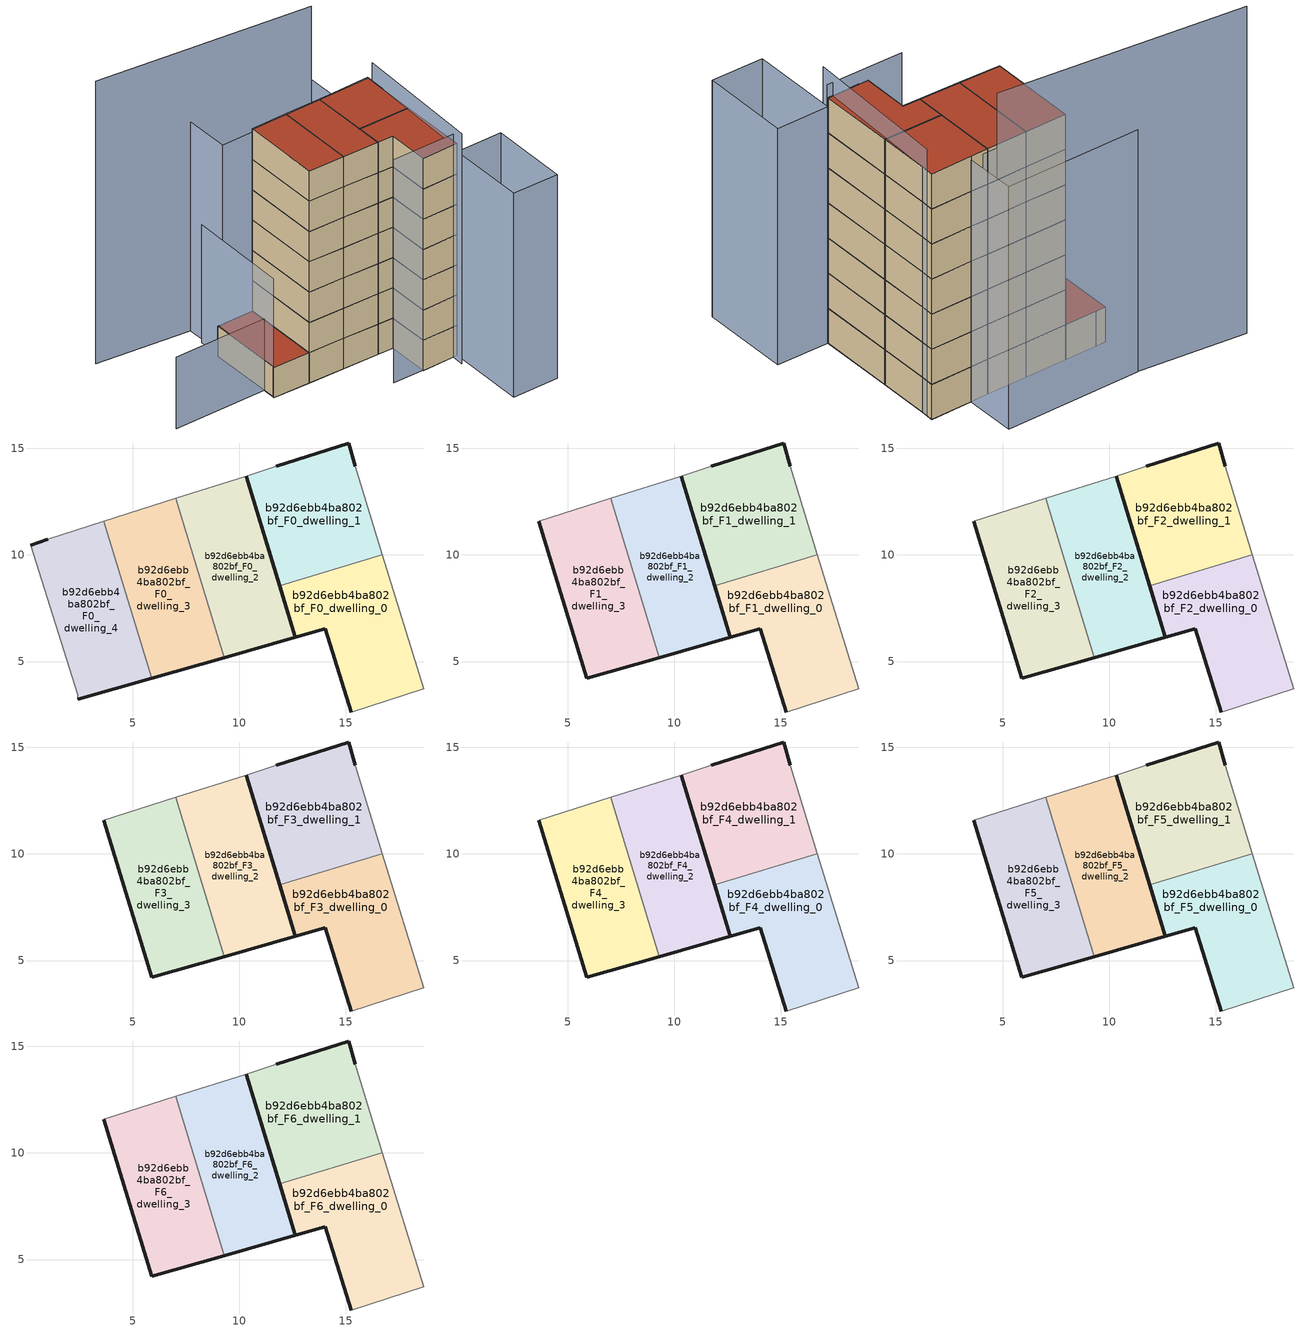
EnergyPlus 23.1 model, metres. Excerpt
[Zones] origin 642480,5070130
b92d6ebb4ba802bf_F0_dwelling_0
 floor ground (EU_floor_Construction): 18.64,3.74 16.71,10.01 11.9,8.54 12.63,6.14 14.04,6.54 15.24,2.64 z0
 wall outside (EU_wall_Construction): 15.24,2.64 14.04,6.54 12.63,6.14 11.9,8.54 z0:3
 wall adiabatic (EU_wall_Construction): 16.71,10.01 18.64,3.74 15.24,2.64 z0:3
 wall to b92d6ebb4ba802bf_F0_dwelling_1 (EU_wall_Construction): 11.9,8.54 16.71,10.01 z0:3
b92d6ebb4ba802bf_F0_dwelling_1
 floor ground (EU_floor_Construction): 16.71,10.01 15.44,14.14 15.14,15.25 11.74,14.15 10.33,13.7 11.9,8.54 z0
 wall outside (EU_wall_Construction): 11.9,8.54 10.33,13.7 / 11.74,14.15 15.14,15.25 15.44,14.14 z0:3
 wall adiabatic (EU_wall_Construction): 10.33,13.7 11.74,14.15 / 15.44,14.14 16.71,10.01 z0:3
b92d6ebb4ba802bf_F0_dwelling_2
 floor ground (EU_floor_Construction): 12.63,6.14 10.33,13.7 7.01,12.65 9.29,5.19 z0
 wall outside (EU_wall_Construction): 10.33,13.7 12.63,6.14 9.29,5.19 z0:3
 wall adiabatic (EU_wall_Construction): 7.01,12.65 10.33,13.7 z0:3
 wall to b92d6ebb4ba802bf_F0_dwelling_3 (EU_wall_Construction): 9.29,5.19 7.01,12.65 z0:3
b92d6ebb4ba802bf_F0_dwelling_3
 floor ground (EU_floor_Construction): 9.29,5.19 7.01,12.65 3.66,11.58 5.9,4.23 z0
 wall outside (EU_wall_Construction): 9.29,5.19 5.9,4.23 z0:3
 wall adiabatic (EU_wall_Construction): 3.66,11.58 7.01,12.65 z0:3
 wall to b92d6ebb4ba802bf_F0_dwelling_4 (EU_wall_Construction): 5.9,4.23 3.65,11.58 z0:3
b92d6ebb4ba802bf_F0_dwelling_4
 floor ground (EU_floor_Construction): 5.9,4.23 3.66,11.58 1.03,10.75 0.23,10.45 2.43,3.44 2.43,3.24 z0
 wall outside (EU_wall_Construction): 0.23,10.45 1.03,10.75 / 5.9,4.23 2.43,3.24 z0:3
 wall adiabatic (EU_wall_Construction): 2.43,3.24 2.43,3.44 0.23,10.45 / 1.03,10.75 3.66,11.58 z0:3
 roof outside (EU_roof_Construction): 3.66,11.58 5.9,4.23 2.43,3.24 2.43,3.44 0.23,10.45 1.03,10.75 z3
b92d6ebb4ba802bf_F1_dwelling_0
 floor to b92d6ebb4ba802bf_F0_dwelling_0 (EU_floor_Construction): 18.64,3.74 16.71,10.01 11.9,8.54 12.63,6.14 14.04,6.54 15.24,2.64 z3
 wall outside (EU_wall_Construction): 15.24,2.64 14.04,6.54 12.63,6.14 11.9,8.54 z3:6
 wall adiabatic (EU_wall_Construction): 16.71,10.01 18.64,3.74 15.24,2.64 z3:6
 wall to b92d6ebb4ba802bf_F1_dwelling_1 (EU_wall_Construction): 11.9,8.54 16.71,10.01 z3:6
b92d6ebb4ba802bf_F1_dwelling_1
 floor to b92d6ebb4ba802bf_F0_dwelling_1 (EU_floor_Construction): 16.71,10.01 15.44,14.14 15.14,15.25 11.74,14.15 10.33,13.7 11.9,8.54 z3
 wall outside (EU_wall_Construction): 11.9,8.54 10.33,13.7 / 11.74,14.15 15.14,15.25 15.44,14.14 z3:6
 wall adiabatic (EU_wall_Construction): 10.33,13.7 11.74,14.15 / 15.44,14.14 16.71,10.01 z3:6
b92d6ebb4ba802bf_F1_dwelling_2
 floor to b92d6ebb4ba802bf_F0_dwelling_2 (EU_floor_Construction): 12.63,6.14 10.33,13.7 7.01,12.65 9.29,5.19 z3
 wall outside (EU_wall_Construction): 10.33,13.7 12.63,6.14 9.29,5.19 z3:6
 wall adiabatic (EU_wall_Construction): 7.01,12.65 10.33,13.7 z3:6
 wall to b92d6ebb4ba802bf_F1_dwelling_3 (EU_wall_Construction): 9.29,5.19 7.01,12.65 z3:6
b92d6ebb4ba802bf_F1_dwelling_3
 floor to b92d6ebb4ba802bf_F0_dwelling_3 (EU_floor_Construction): 9.29,5.19 7.01,12.65 3.65,11.58 5.9,4.23 z3
 wall outside (EU_wall_Construction): 9.29,5.19 5.9,4.23 3.66,11.58 z3:6
 wall adiabatic (EU_wall_Construction): 3.66,11.58 7.01,12.65 z3:6
b92d6ebb4ba802bf_F2_dwelling_0
 floor to b92d6ebb4ba802bf_F1_dwelling_0 (EU_floor_Construction): 18.64,3.74 16.71,10.01 11.9,8.54 12.63,6.14 14.04,6.54 15.24,2.64 z6
 wall outside (EU_wall_Construction): 15.24,2.64 14.04,6.54 12.63,6.14 11.9,8.54 z6:9
 wall adiabatic (EU_wall_Construction): 16.71,10.01 18.64,3.74 15.24,2.64 z6:9
 wall to b92d6ebb4ba802bf_F2_dwelling_1 (EU_wall_Construction): 11.9,8.54 16.71,10.01 z6:9
b92d6ebb4ba802bf_F2_dwelling_1
 floor to b92d6ebb4ba802bf_F1_dwelling_1 (EU_floor_Construction): 16.71,10.01 15.44,14.14 15.14,15.25 11.74,14.15 10.33,13.7 11.9,8.54 z6
 wall outside (EU_wall_Construction): 11.9,8.54 10.33,13.7 / 11.74,14.15 15.14,15.25 15.44,14.14 z6:9
 wall adiabatic (EU_wall_Construction): 10.33,13.7 11.74,14.15 / 15.44,14.14 16.71,10.01 z6:9
b92d6ebb4ba802bf_F2_dwelling_2
 floor to b92d6ebb4ba802bf_F1_dwelling_2 (EU_floor_Construction): 12.63,6.14 10.33,13.7 7.01,12.65 9.29,5.19 z6
 wall outside (EU_wall_Construction): 10.33,13.7 12.63,6.14 9.29,5.19 z6:9
 wall adiabatic (EU_wall_Construction): 7.01,12.65 10.33,13.7 z6:9
 wall to b92d6ebb4ba802bf_F2_dwelling_3 (EU_wall_Construction): 9.29,5.19 7.01,12.65 z6:9
b92d6ebb4ba802bf_F2_dwelling_3
 floor to b92d6ebb4ba802bf_F1_dwelling_3 (EU_floor_Construction): 9.29,5.19 7.01,12.65 3.65,11.58 5.9,4.23 z6
 wall outside (EU_wall_Construction): 9.29,5.19 5.9,4.23 3.66,11.58 z6:9
 wall adiabatic (EU_wall_Construction): 3.66,11.58 7.01,12.65 z6:9
b92d6ebb4ba802bf_F3_dwelling_0
 floor to b92d6ebb4ba802bf_F2_dwelling_0 (EU_floor_Construction): 18.64,3.74 16.71,10.01 11.9,8.54 12.63,6.14 14.04,6.54 15.24,2.64 z9
 wall outside (EU_wall_Construction): 15.24,2.64 14.04,6.54 12.63,6.14 11.9,8.54 z9:12
 wall adiabatic (EU_wall_Construction): 16.71,10.01 18.64,3.74 15.24,2.64 z9:12
 wall to b92d6ebb4ba802bf_F3_dwelling_1 (EU_wall_Construction): 11.9,8.54 16.71,10.01 z9:12
b92d6ebb4ba802bf_F3_dwelling_1
 floor to b92d6ebb4ba802bf_F2_dwelling_1 (EU_floor_Construction): 16.71,10.01 15.44,14.14 15.14,15.25 11.74,14.15 10.33,13.7 11.9,8.54 z9
 wall outside (EU_wall_Construction): 11.9,8.54 10.33,13.7 / 11.74,14.15 15.14,15.25 15.44,14.14 z9:12
 wall adiabatic (EU_wall_Construction): 10.33,13.7 11.74,14.15 / 15.44,14.14 16.71,10.01 z9:12
b92d6ebb4ba802bf_F3_dwelling_2
 floor to b92d6ebb4ba802bf_F2_dwelling_2 (EU_floor_Construction): 12.63,6.14 10.33,13.7 7.01,12.65 9.29,5.19 z9
 wall outside (EU_wall_Construction): 10.33,13.7 12.63,6.14 9.29,5.19 z9:12
 wall adiabatic (EU_wall_Construction): 7.01,12.65 10.33,13.7 z9:12
 wall to b92d6ebb4ba802bf_F3_dwelling_3 (EU_wall_Construction): 9.29,5.19 7.01,12.65 z9:12
b92d6ebb4ba802bf_F3_dwelling_3
 floor to b92d6ebb4ba802bf_F2_dwelling_3 (EU_floor_Construction): 9.29,5.19 7.01,12.65 3.65,11.58 5.9,4.23 z9
 wall outside (EU_wall_Construction): 9.29,5.19 5.9,4.23 3.66,11.58 z9:12
 wall adiabatic (EU_wall_Construction): 3.66,11.58 7.01,12.65 z9:12
b92d6ebb4ba802bf_F4_dwelling_0
 floor to b92d6ebb4ba802bf_F3_dwelling_0 (EU_floor_Construction): 18.64,3.74 16.71,10.01 11.9,8.54 12.63,6.14 14.04,6.54 15.24,2.64 z12
 wall outside (EU_wall_Construction): 15.24,2.64 14.04,6.54 12.63,6.14 11.9,8.54 z12:15
 wall adiabatic (EU_wall_Construction): 16.71,10.01 18.64,3.74 15.24,2.64 z12:15
 wall to b92d6ebb4ba802bf_F4_dwelling_1 (EU_wall_Construction): 11.9,8.54 16.71,10.01 z12:15
b92d6ebb4ba802bf_F4_dwelling_1
 floor to b92d6ebb4ba802bf_F3_dwelling_1 (EU_floor_Construction): 16.71,10.01 15.44,14.14 15.14,15.25 11.74,14.15 10.33,13.7 11.9,8.54 z12
 wall outside (EU_wall_Construction): 11.9,8.54 10.33,13.7 / 11.74,14.15 15.14,15.25 15.44,14.14 z12:15
 wall adiabatic (EU_wall_Construction): 10.33,13.7 11.74,14.15 / 15.44,14.14 16.71,10.01 z12:15
b92d6ebb4ba802bf_F4_dwelling_2
 floor to b92d6ebb4ba802bf_F3_dwelling_2 (EU_floor_Construction): 12.63,6.14 10.33,13.7 7.01,12.65 9.29,5.19 z12
 wall outside (EU_wall_Construction): 10.33,13.7 12.63,6.14 9.29,5.19 z12:15
 wall adiabatic (EU_wall_Construction): 7.01,12.65 10.33,13.7 z12:15
 wall to b92d6ebb4ba802bf_F4_dwelling_3 (EU_wall_Construction): 9.29,5.19 7.01,12.65 z12:15
b92d6ebb4ba802bf_F4_dwelling_3
 floor to b92d6ebb4ba802bf_F3_dwelling_3 (EU_floor_Construction): 9.29,5.19 7.01,12.65 3.65,11.58 5.9,4.23 z12
 wall outside (EU_wall_Construction): 9.29,5.19 5.9,4.23 3.66,11.58 z12:15
 wall adiabatic (EU_wall_Construction): 3.66,11.58 7.01,12.65 z12:15
b92d6ebb4ba802bf_F5_dwelling_0
 floor to b92d6ebb4ba802bf_F4_dwelling_0 (EU_floor_Construction): 18.64,3.74 16.71,10.01 11.9,8.54 12.63,6.14 14.04,6.54 15.24,2.64 z15
 wall outside (EU_wall_Construction): 15.24,2.64 14.04,6.54 12.63,6.14 11.9,8.54 z15:18
 wall adiabatic (EU_wall_Construction): 16.71,10.01 18.64,3.74 15.24,2.64 z15:18
 wall to b92d6ebb4ba802bf_F5_dwelling_1 (EU_wall_Construction): 11.9,8.54 16.71,10.01 z15:18
b92d6ebb4ba802bf_F5_dwelling_1
 floor to b92d6ebb4ba802bf_F4_dwelling_1 (EU_floor_Construction): 16.71,10.01 15.44,14.14 15.14,15.25 11.74,14.15 10.33,13.7 11.9,8.54 z15
 wall outside (EU_wall_Construction): 11.9,8.54 10.33,13.7 / 11.74,14.15 15.14,15.25 15.44,14.14 z15:18
 wall adiabatic (EU_wall_Construction): 10.33,13.7 11.74,14.15 / 15.44,14.14 16.71,10.01 z15:18
b92d6ebb4ba802bf_F5_dwelling_2
 floor to b92d6ebb4ba802bf_F4_dwelling_2 (EU_floor_Construction): 12.63,6.14 10.33,13.7 7.01,12.65 9.29,5.19 z15
 wall outside (EU_wall_Construction): 10.33,13.7 12.63,6.14 9.29,5.19 z15:18
 wall adiabatic (EU_wall_Construction): 7.01,12.65 10.33,13.7 z15:18
 wall to b92d6ebb4ba802bf_F5_dwelling_3 (EU_wall_Construction): 9.29,5.19 7.01,12.65 z15:18
b92d6ebb4ba802bf_F5_dwelling_3
 floor to b92d6ebb4ba802bf_F4_dwelling_3 (EU_floor_Construction): 9.29,5.19 7.01,12.65 3.65,11.58 5.9,4.23 z15
 wall outside (EU_wall_Construction): 9.29,5.19 5.9,4.23 3.66,11.58 z15:18
 wall adiabatic (EU_wall_Construction): 3.66,11.58 7.01,12.65 z15:18
b92d6ebb4ba802bf_F6_dwelling_0
 floor to b92d6ebb4ba802bf_F5_dwelling_0 (EU_floor_Construction): 18.64,3.74 16.71,10.01 11.9,8.54 12.63,6.14 14.04,6.54 15.24,2.64 z18
 wall outside (EU_wall_Construction): 15.24,2.64 14.04,6.54 12.63,6.14 11.9,8.54 z18:21
 wall adiabatic (EU_wall_Construction): 16.71,10.01 18.64,3.74 15.24,2.64 z18:21
 wall to b92d6ebb4ba802bf_F6_dwelling_1 (EU_wall_Construction): 11.9,8.54 16.71,10.01 z18:21
 roof outside (EU_roof_Construction): 16.71,10.01 18.64,3.74 15.24,2.64 14.04,6.54 12.63,6.14 11.9,8.54 z21
b92d6ebb4ba802bf_F6_dwelling_1
 floor to b92d6ebb4ba802bf_F5_dwelling_1 (EU_floor_Construction): 16.71,10.01 15.44,14.14 15.14,15.25 11.74,14.15 10.33,13.7 11.9,8.54 z18
 wall outside (EU_wall_Construction): 11.9,8.54 10.33,13.7 / 11.74,14.15 15.14,15.25 15.44,14.14 z18:21
 wall adiabatic (EU_wall_Construction): 10.33,13.7 11.74,14.15 / 15.44,14.14 16.71,10.01 z18:21
 roof outside (EU_roof_Construction): 15.14,15.25 15.44,14.14 16.71,10.01 11.9,8.54 10.33,13.7 11.74,14.15 z21
b92d6ebb4ba802bf_F6_dwelling_2
 floor to b92d6ebb4ba802bf_F5_dwelling_2 (EU_floor_Construction): 12.63,6.14 10.33,13.7 7.01,12.65 9.29,5.19 z18
 wall outside (EU_wall_Construction): 10.33,13.7 12.63,6.14 9.29,5.19 z18:21
 wall adiabatic (EU_wall_Construction): 7.01,12.65 10.33,13.7 z18:21
 wall to b92d6ebb4ba802bf_F6_dwelling_3 (EU_wall_Construction): 9.29,5.19 7.01,12.65 z18:21
 roof outside (EU_roof_Construction): 10.33,13.7 12.63,6.14 9.29,5.19 7.01,12.65 z21
b92d6ebb4ba802bf_F6_dwelling_3
 floor to b92d6ebb4ba802bf_F5_dwelling_3 (EU_floor_Construction): 9.29,5.19 7.01,12.65 3.65,11.58 5.9,4.23 z18
 wall outside (EU_wall_Construction): 9.29,5.19 5.9,4.23 3.66,11.58 z18:21
 wall adiabatic (EU_wall_Construction): 3.66,11.58 7.01,12.65 z18:21
 roof outside (EU_roof_Construction): 7.01,12.65 9.29,5.19 5.9,4.23 3.66,11.58 z21
shading: -6.61,1.8 2.1,4.52 z0:7.1; 12.39,1.83 18.69,3.75 z0:22.1; 22.92,5.04 25.14,-2.24 / 25.14,-2.24 20.85,-3.54 / 20.85,-3.54 18.64,3.74 / 18.64,3.74 22.92,5.04 z0:20.2; -0.31,12.75 2.45,3.39 z0:11.7; 18.55,2.48 15.3,14.67 z0:22.8; 11.76,14.15 0.73,10.65 / 0.73,10.65 -0.57,14.75 / -0.57,14.75 10.46,18.25 / 10.46,18.25 11.76,14.15 z0:20.7; 10.85,16.98 -9.48,12.95 z0:28
[Building]
EU S2 Campaign: North Axis=0; Terrain=City; Solar Distribution=FullExterior
[Site:Location]
Lyon-Bron: Latitude=45.75; Longitude=5; Time Zone=1; Elevation=198
[SizingPeriod:WeatherFileDays]
AnnualSizingPeriod: Begin Month=1; Begin Day of Month=1; End Month=12; End Day of Month=31; Day of Week for Start Day=Monday; Use Weather File Daylight Saving Period=No; Use Weather File Rain and Snow Indicators=No
[MATERIAL]
EU_InternalMass_Material: Roughness=MediumRough; Thickness=0.1; Conductivity=1; Density=1800; Specific Heat=900; Thermal Absorptance=0.9; Solar Absorptance=0.7; Visible Absorptance=0.7
[MATERIAL:NOMASS] Roughness=MediumRough; Thermal Absorptance=0.9; Solar Absorptance=0.7; Visible Absorptance=0.7
Name | Thermal Resistance
EU_wall_NoMass | 0.776494
EU_roof_NoMass | 0.486893
EU_floor_NoMass | 0.421597
[CONSTRUCTION]
EU_wall_Construction: EU_wall_NoMass
EU_roof_Construction: EU_roof_NoMass
EU_floor_Construction: EU_floor_NoMass
EU_InternalMass_Construction: EU_InternalMass_Material
[ZONE] Type=1; Multiplier=1; Ceiling Height=autocalculate; Floor Area=autocalculate; Part of Total Floor Area=Yes
Name | Volume
b92d6ebb4ba802bf_F0_dwelling_0; b92d6ebb4ba802bf_F1_dwelling_1; b92d6ebb4ba802bf_F2_dwelling_1; b92d6ebb4ba802bf_F3_dwelling_1; b92d6ebb4ba802bf_F4_dwelling_1; b92d6ebb4ba802bf_F5_dwelling_1; b92d6ebb4ba802bf_F6_dwelling_1 | 81.832
b92d6ebb4ba802bf_F1_dwelling_0; b92d6ebb4ba802bf_F2_dwelling_0; b92d6ebb4ba802bf_F3_dwelling_0; b92d6ebb4ba802bf_F4_dwelling_0; b92d6ebb4ba802bf_F5_dwelling_0; b92d6ebb4ba802bf_F6_dwelling_0; b92d6ebb4ba802bf_F0_dwelling_1; b92d6ebb4ba802bf_F1_dwelling_2; b92d6ebb4ba802bf_F2_dwelling_2; b92d6ebb4ba802bf_F3_dwelling_2; b92d6ebb4ba802bf_F4_dwelling_2; b92d6ebb4ba802bf_F5_dwelling_2; b92d6ebb4ba802bf_F6_dwelling_2 | 81.8306
b92d6ebb4ba802bf_F0_dwelling_2 | 81.8298
b92d6ebb4ba802bf_F0_dwelling_3 | 81.835
b92d6ebb4ba802bf_F1_dwelling_3; b92d6ebb4ba802bf_F2_dwelling_3; b92d6ebb4ba802bf_F3_dwelling_3; b92d6ebb4ba802bf_F4_dwelling_3; b92d6ebb4ba802bf_F5_dwelling_3; b92d6ebb4ba802bf_F6_dwelling_3; b92d6ebb4ba802bf_F0_dwelling_4 | 81.8342
[INTERNALMASS] Construction=EU_InternalMass_Construction
Name | Zone or ZoneList | Surface Area
b92d6ebb4ba802bf_F0_dwelling_0_EU_InternalMass | b92d6ebb4ba802bf_F0_dwelling_0 | 27.2773
b92d6ebb4ba802bf_F0_dwelling_1_EU_InternalMass | b92d6ebb4ba802bf_F0_dwelling_1 | 27.2778
b92d6ebb4ba802bf_F0_dwelling_2_EU_InternalMass | b92d6ebb4ba802bf_F0_dwelling_2 | 27.2766
b92d6ebb4ba802bf_F0_dwelling_3_EU_InternalMass | b92d6ebb4ba802bf_F0_dwelling_3 | 27.2782
b92d6ebb4ba802bf_F0_dwelling_4_EU_InternalMass | b92d6ebb4ba802bf_F0_dwelling_4 | 27.2783
b92d6ebb4ba802bf_F1_dwelling_0_EU_InternalMass | b92d6ebb4ba802bf_F1_dwelling_0 | 34.098
b92d6ebb4ba802bf_F1_dwelling_1_EU_InternalMass | b92d6ebb4ba802bf_F1_dwelling_1 | 34.0932
b92d6ebb4ba802bf_F1_dwelling_2_EU_InternalMass | b92d6ebb4ba802bf_F1_dwelling_2 | 34.1008
b92d6ebb4ba802bf_F1_dwelling_3_EU_InternalMass | b92d6ebb4ba802bf_F1_dwelling_3 | 34.0963
b92d6ebb4ba802bf_F2_dwelling_0_EU_InternalMass | b92d6ebb4ba802bf_F2_dwelling_0 | 34.098
b92d6ebb4ba802bf_F2_dwelling_1_EU_InternalMass | b92d6ebb4ba802bf_F2_dwelling_1 | 34.0932
b92d6ebb4ba802bf_F2_dwelling_2_EU_InternalMass | b92d6ebb4ba802bf_F2_dwelling_2 | 34.1008
b92d6ebb4ba802bf_F2_dwelling_3_EU_InternalMass | b92d6ebb4ba802bf_F2_dwelling_3 | 34.0963
b92d6ebb4ba802bf_F3_dwelling_0_EU_InternalMass | b92d6ebb4ba802bf_F3_dwelling_0 | 34.098
b92d6ebb4ba802bf_F3_dwelling_1_EU_InternalMass | b92d6ebb4ba802bf_F3_dwelling_1 | 34.0932
b92d6ebb4ba802bf_F3_dwelling_2_EU_InternalMass | b92d6ebb4ba802bf_F3_dwelling_2 | 34.1008
b92d6ebb4ba802bf_F3_dwelling_3_EU_InternalMass | b92d6ebb4ba802bf_F3_dwelling_3 | 34.0963
b92d6ebb4ba802bf_F4_dwelling_0_EU_InternalMass | b92d6ebb4ba802bf_F4_dwelling_0 | 34.098
b92d6ebb4ba802bf_F4_dwelling_1_EU_InternalMass | b92d6ebb4ba802bf_F4_dwelling_1 | 34.0932
b92d6ebb4ba802bf_F4_dwelling_2_EU_InternalMass | b92d6ebb4ba802bf_F4_dwelling_2 | 34.1008
b92d6ebb4ba802bf_F4_dwelling_3_EU_InternalMass | b92d6ebb4ba802bf_F4_dwelling_3 | 34.0963
b92d6ebb4ba802bf_F5_dwelling_0_EU_InternalMass | b92d6ebb4ba802bf_F5_dwelling_0 | 34.098
b92d6ebb4ba802bf_F5_dwelling_1_EU_InternalMass | b92d6ebb4ba802bf_F5_dwelling_1 | 34.0932
b92d6ebb4ba802bf_F5_dwelling_2_EU_InternalMass | b92d6ebb4ba802bf_F5_dwelling_2 | 34.1008
b92d6ebb4ba802bf_F5_dwelling_3_EU_InternalMass | b92d6ebb4ba802bf_F5_dwelling_3 | 34.0963
b92d6ebb4ba802bf_F6_dwelling_0_EU_InternalMass | b92d6ebb4ba802bf_F6_dwelling_0 | 34.098
b92d6ebb4ba802bf_F6_dwelling_1_EU_InternalMass | b92d6ebb4ba802bf_F6_dwelling_1 | 34.0932
b92d6ebb4ba802bf_F6_dwelling_2_EU_InternalMass | b92d6ebb4ba802bf_F6_dwelling_2 | 34.1008
b92d6ebb4ba802bf_F6_dwelling_3_EU_InternalMass | b92d6ebb4ba802bf_F6_dwelling_3 | 34.0963
[OTHEREQUIPMENT] Fuel Type=Electricity; Design Level Calculation Method=Watts/Area; Power per Zone Floor Area=1; Fraction Latent=0; Fraction Radiant=0; Fraction Lost=0; Carbon Dioxide Generation Rate=0; EndUse Subcategory=EU_Step8_InternalGains
Name | Zone or ZoneList or Space or SpaceList | Schedule
EU_Step8_InternalGain_b92d6ebb4ba802bf_F0_dwelling_0_f000 | b92d6ebb4ba802bf_F0_dwelling_0 | EU_Step8_GainSchedule_b92d6ebb4ba802bf_F0_dwelling_0_f000
EU_Step8_InternalGain_b92d6ebb4ba802bf_F0_dwelling_1_f000 | b92d6ebb4ba802bf_F0_dwelling_1 | EU_Step8_GainSchedule_b92d6ebb4ba802bf_F0_dwelling_1_f000
EU_Step8_InternalGain_b92d6ebb4ba802bf_F0_dwelling_2_f000 | b92d6ebb4ba802bf_F0_dwelling_2 | EU_Step8_GainSchedule_b92d6ebb4ba802bf_F0_dwelling_2_f000
EU_Step8_InternalGain_b92d6ebb4ba802bf_F0_dwelling_3_f000 | b92d6ebb4ba802bf_F0_dwelling_3 | EU_Step8_GainSchedule_b92d6ebb4ba802bf_F0_dwelling_3_f000
EU_Step8_InternalGain_b92d6ebb4ba802bf_F0_dwelling_4_f000 | b92d6ebb4ba802bf_F0_dwelling_4 | EU_Step8_GainSchedule_b92d6ebb4ba802bf_F0_dwelling_4_f000
EU_Step8_InternalGain_b92d6ebb4ba802bf_F1_dwelling_0_f000 | b92d6ebb4ba802bf_F1_dwelling_0 | EU_Step8_GainSchedule_b92d6ebb4ba802bf_F1_dwelling_0_f000
EU_Step8_InternalGain_b92d6ebb4ba802bf_F1_dwelling_1_f000 | b92d6ebb4ba802bf_F1_dwelling_1 | EU_Step8_GainSchedule_b92d6ebb4ba802bf_F1_dwelling_1_f000
EU_Step8_InternalGain_b92d6ebb4ba802bf_F1_dwelling_2_f000 | b92d6ebb4ba802bf_F1_dwelling_2 | EU_Step8_GainSchedule_b92d6ebb4ba802bf_F1_dwelling_2_f000
EU_Step8_InternalGain_b92d6ebb4ba802bf_F1_dwelling_3_f000 | b92d6ebb4ba802bf_F1_dwelling_3 | EU_Step8_GainSchedule_b92d6ebb4ba802bf_F1_dwelling_3_f000
EU_Step8_InternalGain_b92d6ebb4ba802bf_F2_dwelling_0_f000 | b92d6ebb4ba802bf_F2_dwelling_0 | EU_Step8_GainSchedule_b92d6ebb4ba802bf_F2_dwelling_0_f000
EU_Step8_InternalGain_b92d6ebb4ba802bf_F2_dwelling_1_f000 | b92d6ebb4ba802bf_F2_dwelling_1 | EU_Step8_GainSchedule_b92d6ebb4ba802bf_F2_dwelling_1_f000
EU_Step8_InternalGain_b92d6ebb4ba802bf_F2_dwelling_2_f000 | b92d6ebb4ba802bf_F2_dwelling_2 | EU_Step8_GainSchedule_b92d6ebb4ba802bf_F2_dwelling_2_f000
EU_Step8_InternalGain_b92d6ebb4ba802bf_F2_dwelling_3_f000 | b92d6ebb4ba802bf_F2_dwelling_3 | EU_Step8_GainSchedule_b92d6ebb4ba802bf_F2_dwelling_3_f000
EU_Step8_InternalGain_b92d6ebb4ba802bf_F3_dwelling_0_f000 | b92d6ebb4ba802bf_F3_dwelling_0 | EU_Step8_GainSchedule_b92d6ebb4ba802bf_F3_dwelling_0_f000
EU_Step8_InternalGain_b92d6ebb4ba802bf_F3_dwelling_1_f000 | b92d6ebb4ba802bf_F3_dwelling_1 | EU_Step8_GainSchedule_b92d6ebb4ba802bf_F3_dwelling_1_f000
EU_Step8_InternalGain_b92d6ebb4ba802bf_F3_dwelling_2_f000 | b92d6ebb4ba802bf_F3_dwelling_2 | EU_Step8_GainSchedule_b92d6ebb4ba802bf_F3_dwelling_2_f000
EU_Step8_InternalGain_b92d6ebb4ba802bf_F3_dwelling_3_f000 | b92d6ebb4ba802bf_F3_dwelling_3 | EU_Step8_GainSchedule_b92d6ebb4ba802bf_F3_dwelling_3_f000
EU_Step8_InternalGain_b92d6ebb4ba802bf_F4_dwelling_0_f000 | b92d6ebb4ba802bf_F4_dwelling_0 | EU_Step8_GainSchedule_b92d6ebb4ba802bf_F4_dwelling_0_f000
EU_Step8_InternalGain_b92d6ebb4ba802bf_F4_dwelling_1_f000 | b92d6ebb4ba802bf_F4_dwelling_1 | EU_Step8_GainSchedule_b92d6ebb4ba802bf_F4_dwelling_1_f000
EU_Step8_InternalGain_b92d6ebb4ba802bf_F4_dwelling_2_f000 | b92d6ebb4ba802bf_F4_dwelling_2 | EU_Step8_GainSchedule_b92d6ebb4ba802bf_F4_dwelling_2_f000
EU_Step8_InternalGain_b92d6ebb4ba802bf_F4_dwelling_3_f000 | b92d6ebb4ba802bf_F4_dwelling_3 | EU_Step8_GainSchedule_b92d6ebb4ba802bf_F4_dwelling_3_f000
EU_Step8_InternalGain_b92d6ebb4ba802bf_F5_dwelling_0_f000 | b92d6ebb4ba802bf_F5_dwelling_0 | EU_Step8_GainSchedule_b92d6ebb4ba802bf_F5_dwelling_0_f000
EU_Step8_InternalGain_b92d6ebb4ba802bf_F5_dwelling_1_f000 | b92d6ebb4ba802bf_F5_dwelling_1 | EU_Step8_GainSchedule_b92d6ebb4ba802bf_F5_dwelling_1_f000
EU_Step8_InternalGain_b92d6ebb4ba802bf_F5_dwelling_2_f000 | b92d6ebb4ba802bf_F5_dwelling_2 | EU_Step8_GainSchedule_b92d6ebb4ba802bf_F5_dwelling_2_f000
EU_Step8_InternalGain_b92d6ebb4ba802bf_F5_dwelling_3_f000 | b92d6ebb4ba802bf_F5_dwelling_3 | EU_Step8_GainSchedule_b92d6ebb4ba802bf_F5_dwelling_3_f000
EU_Step8_InternalGain_b92d6ebb4ba802bf_F6_dwelling_0_f000 | b92d6ebb4ba802bf_F6_dwelling_0 | EU_Step8_GainSchedule_b92d6ebb4ba802bf_F6_dwelling_0_f000
EU_Step8_InternalGain_b92d6ebb4ba802bf_F6_dwelling_1_f000 | b92d6ebb4ba802bf_F6_dwelling_1 | EU_Step8_GainSchedule_b92d6ebb4ba802bf_F6_dwelling_1_f000
EU_Step8_InternalGain_b92d6ebb4ba802bf_F6_dwelling_2_f000 | b92d6ebb4ba802bf_F6_dwelling_2 | EU_Step8_GainSchedule_b92d6ebb4ba802bf_F6_dwelling_2_f000
EU_Step8_InternalGain_b92d6ebb4ba802bf_F6_dwelling_3_f000 | b92d6ebb4ba802bf_F6_dwelling_3 | EU_Step8_GainSchedule_b92d6ebb4ba802bf_F6_dwelling_3_f000
[ZONEVENTILATION:DESIGNFLOWRATE] Schedule=EU_AlwaysOn; Design Flow Rate Calculation Method=AirChanges/Hour; Air Changes per Hour=0.693814; Ventilation Type=Natural; Fan Pressure Rise=0; Fan Total Efficiency=1; Constant Term Coefficient=1; Temperature Term Coefficient=0; Velocity Term Coefficient=0; Velocity Squared Term Coefficient=0; Minimum Indoor Temperature=-100; Maximum Indoor Temperature=100; Delta Temperature=-100; Minimum Outdoor Temperature=-100; Maximum Outdoor Temperature=100; Maximum Wind Speed=40
Name | Zone or ZoneList or Space or SpaceList
EU_ConstantAir_b92d6ebb4ba802bf_F0_dwelling_0 | b92d6ebb4ba802bf_F0_dwelling_0
EU_ConstantAir_b92d6ebb4ba802bf_F0_dwelling_1 | b92d6ebb4ba802bf_F0_dwelling_1
EU_ConstantAir_b92d6ebb4ba802bf_F0_dwelling_2 | b92d6ebb4ba802bf_F0_dwelling_2
EU_ConstantAir_b92d6ebb4ba802bf_F0_dwelling_3 | b92d6ebb4ba802bf_F0_dwelling_3
EU_ConstantAir_b92d6ebb4ba802bf_F0_dwelling_4 | b92d6ebb4ba802bf_F0_dwelling_4
EU_ConstantAir_b92d6ebb4ba802bf_F1_dwelling_0 | b92d6ebb4ba802bf_F1_dwelling_0
EU_ConstantAir_b92d6ebb4ba802bf_F1_dwelling_1 | b92d6ebb4ba802bf_F1_dwelling_1
EU_ConstantAir_b92d6ebb4ba802bf_F1_dwelling_2 | b92d6ebb4ba802bf_F1_dwelling_2
EU_ConstantAir_b92d6ebb4ba802bf_F1_dwelling_3 | b92d6ebb4ba802bf_F1_dwelling_3
EU_ConstantAir_b92d6ebb4ba802bf_F2_dwelling_0 | b92d6ebb4ba802bf_F2_dwelling_0
EU_ConstantAir_b92d6ebb4ba802bf_F2_dwelling_1 | b92d6ebb4ba802bf_F2_dwelling_1
EU_ConstantAir_b92d6ebb4ba802bf_F2_dwelling_2 | b92d6ebb4ba802bf_F2_dwelling_2
EU_ConstantAir_b92d6ebb4ba802bf_F2_dwelling_3 | b92d6ebb4ba802bf_F2_dwelling_3
EU_ConstantAir_b92d6ebb4ba802bf_F3_dwelling_0 | b92d6ebb4ba802bf_F3_dwelling_0
EU_ConstantAir_b92d6ebb4ba802bf_F3_dwelling_1 | b92d6ebb4ba802bf_F3_dwelling_1
EU_ConstantAir_b92d6ebb4ba802bf_F3_dwelling_2 | b92d6ebb4ba802bf_F3_dwelling_2
EU_ConstantAir_b92d6ebb4ba802bf_F3_dwelling_3 | b92d6ebb4ba802bf_F3_dwelling_3
EU_ConstantAir_b92d6ebb4ba802bf_F4_dwelling_0 | b92d6ebb4ba802bf_F4_dwelling_0
EU_ConstantAir_b92d6ebb4ba802bf_F4_dwelling_1 | b92d6ebb4ba802bf_F4_dwelling_1
EU_ConstantAir_b92d6ebb4ba802bf_F4_dwelling_2 | b92d6ebb4ba802bf_F4_dwelling_2
EU_ConstantAir_b92d6ebb4ba802bf_F4_dwelling_3 | b92d6ebb4ba802bf_F4_dwelling_3
EU_ConstantAir_b92d6ebb4ba802bf_F5_dwelling_0 | b92d6ebb4ba802bf_F5_dwelling_0
EU_ConstantAir_b92d6ebb4ba802bf_F5_dwelling_1 | b92d6ebb4ba802bf_F5_dwelling_1
EU_ConstantAir_b92d6ebb4ba802bf_F5_dwelling_2 | b92d6ebb4ba802bf_F5_dwelling_2
EU_ConstantAir_b92d6ebb4ba802bf_F5_dwelling_3 | b92d6ebb4ba802bf_F5_dwelling_3
EU_ConstantAir_b92d6ebb4ba802bf_F6_dwelling_0 | b92d6ebb4ba802bf_F6_dwelling_0
EU_ConstantAir_b92d6ebb4ba802bf_F6_dwelling_1 | b92d6ebb4ba802bf_F6_dwelling_1
EU_ConstantAir_b92d6ebb4ba802bf_F6_dwelling_2 | b92d6ebb4ba802bf_F6_dwelling_2
EU_ConstantAir_b92d6ebb4ba802bf_F6_dwelling_3 | b92d6ebb4ba802bf_F6_dwelling_3
[HVACTEMPLATE:THERMOSTAT] Constant Heating Setpoint=20; Constant Cooling Setpoint=50
EU_HeatOnly_b92d6ebb4ba802bf_F0_dwelling_0; EU_HeatOnly_b92d6ebb4ba802bf_F0_dwelling_1; EU_HeatOnly_b92d6ebb4ba802bf_F0_dwelling_2; EU_HeatOnly_b92d6ebb4ba802bf_F0_dwelling_3; EU_HeatOnly_b92d6ebb4ba802bf_F0_dwelling_4; EU_HeatOnly_b92d6ebb4ba802bf_F1_dwelling_0; EU_HeatOnly_b92d6ebb4ba802bf_F1_dwelling_1; EU_HeatOnly_b92d6ebb4ba802bf_F1_dwelling_2; EU_HeatOnly_b92d6ebb4ba802bf_F1_dwelling_3; EU_HeatOnly_b92d6ebb4ba802bf_F2_dwelling_0; EU_HeatOnly_b92d6ebb4ba802bf_F2_dwelling_1; EU_HeatOnly_b92d6ebb4ba802bf_F2_dwelling_2; EU_HeatOnly_b92d6ebb4ba802bf_F2_dwelling_3; EU_HeatOnly_b92d6ebb4ba802bf_F3_dwelling_0; EU_HeatOnly_b92d6ebb4ba802bf_F3_dwelling_1; EU_HeatOnly_b92d6ebb4ba802bf_F3_dwelling_2; EU_HeatOnly_b92d6ebb4ba802bf_F3_dwelling_3; EU_HeatOnly_b92d6ebb4ba802bf_F4_dwelling_0; EU_HeatOnly_b92d6ebb4ba802bf_F4_dwelling_1; EU_HeatOnly_b92d6ebb4ba802bf_F4_dwelling_2; EU_HeatOnly_b92d6ebb4ba802bf_F4_dwelling_3; EU_HeatOnly_b92d6ebb4ba802bf_F5_dwelling_0; EU_HeatOnly_b92d6ebb4ba802bf_F5_dwelling_1; EU_HeatOnly_b92d6ebb4ba802bf_F5_dwelling_2; EU_HeatOnly_b92d6ebb4ba802bf_F5_dwelling_3; EU_HeatOnly_b92d6ebb4ba802bf_F6_dwelling_0; EU_HeatOnly_b92d6ebb4ba802bf_F6_dwelling_1; EU_HeatOnly_b92d6ebb4ba802bf_F6_dwelling_2; EU_HeatOnly_b92d6ebb4ba802bf_F6_dwelling_3
[HVACTEMPLATE:ZONE:IDEALLOADSAIRSYSTEM] System Availability Schedule=EU_AlwaysOn; Maximum Heating Supply Air Temperature=50; Minimum Cooling Supply Air Temperature=13; Maximum Heating Supply Air Humidity Ratio=0.0156; Minimum Cooling Supply Air Humidity Ratio=0.0077; Heating Limit=NoLimit; Cooling Limit=NoLimit; Heating Availability Schedule=EU_AlwaysOn; Cooling Availability Schedule=EU_CoolingOff; Dehumidification Control Type=ConstantSensibleHeatRatio; Cooling Sensible Heat Ratio=0.7; Dehumidification Setpoint=60; Humidification Control Type=None; Humidification Setpoint=30; Outdoor Air Method=None; Outdoor Air Flow Rate per Person=0.00944; Outdoor Air Flow Rate per Zone Floor Area=0; Outdoor Air Flow Rate per Zone=0; Demand Controlled Ventilation Type=None; Outdoor Air Economizer Type=NoEconomizer; Heat Recovery Type=None; Sensible Heat Recovery Effectiveness=0.7; Latent Heat Recovery Effectiveness=0.65
Name | Template Thermostat
b92d6ebb4ba802bf_F0_dwelling_0 | EU_HeatOnly_b92d6ebb4ba802bf_F0_dwelling_0
b92d6ebb4ba802bf_F0_dwelling_1 | EU_HeatOnly_b92d6ebb4ba802bf_F0_dwelling_1
b92d6ebb4ba802bf_F0_dwelling_2 | EU_HeatOnly_b92d6ebb4ba802bf_F0_dwelling_2
b92d6ebb4ba802bf_F0_dwelling_3 | EU_HeatOnly_b92d6ebb4ba802bf_F0_dwelling_3
b92d6ebb4ba802bf_F0_dwelling_4 | EU_HeatOnly_b92d6ebb4ba802bf_F0_dwelling_4
b92d6ebb4ba802bf_F1_dwelling_0 | EU_HeatOnly_b92d6ebb4ba802bf_F1_dwelling_0
b92d6ebb4ba802bf_F1_dwelling_1 | EU_HeatOnly_b92d6ebb4ba802bf_F1_dwelling_1
b92d6ebb4ba802bf_F1_dwelling_2 | EU_HeatOnly_b92d6ebb4ba802bf_F1_dwelling_2
b92d6ebb4ba802bf_F1_dwelling_3 | EU_HeatOnly_b92d6ebb4ba802bf_F1_dwelling_3
b92d6ebb4ba802bf_F2_dwelling_0 | EU_HeatOnly_b92d6ebb4ba802bf_F2_dwelling_0
b92d6ebb4ba802bf_F2_dwelling_1 | EU_HeatOnly_b92d6ebb4ba802bf_F2_dwelling_1
b92d6ebb4ba802bf_F2_dwelling_2 | EU_HeatOnly_b92d6ebb4ba802bf_F2_dwelling_2
b92d6ebb4ba802bf_F2_dwelling_3 | EU_HeatOnly_b92d6ebb4ba802bf_F2_dwelling_3
b92d6ebb4ba802bf_F3_dwelling_0 | EU_HeatOnly_b92d6ebb4ba802bf_F3_dwelling_0
b92d6ebb4ba802bf_F3_dwelling_1 | EU_HeatOnly_b92d6ebb4ba802bf_F3_dwelling_1
b92d6ebb4ba802bf_F3_dwelling_2 | EU_HeatOnly_b92d6ebb4ba802bf_F3_dwelling_2
b92d6ebb4ba802bf_F3_dwelling_3 | EU_HeatOnly_b92d6ebb4ba802bf_F3_dwelling_3
b92d6ebb4ba802bf_F4_dwelling_0 | EU_HeatOnly_b92d6ebb4ba802bf_F4_dwelling_0
b92d6ebb4ba802bf_F4_dwelling_1 | EU_HeatOnly_b92d6ebb4ba802bf_F4_dwelling_1
b92d6ebb4ba802bf_F4_dwelling_2 | EU_HeatOnly_b92d6ebb4ba802bf_F4_dwelling_2
b92d6ebb4ba802bf_F4_dwelling_3 | EU_HeatOnly_b92d6ebb4ba802bf_F4_dwelling_3
b92d6ebb4ba802bf_F5_dwelling_0 | EU_HeatOnly_b92d6ebb4ba802bf_F5_dwelling_0
b92d6ebb4ba802bf_F5_dwelling_1 | EU_HeatOnly_b92d6ebb4ba802bf_F5_dwelling_1
b92d6ebb4ba802bf_F5_dwelling_2 | EU_HeatOnly_b92d6ebb4ba802bf_F5_dwelling_2
b92d6ebb4ba802bf_F5_dwelling_3 | EU_HeatOnly_b92d6ebb4ba802bf_F5_dwelling_3
b92d6ebb4ba802bf_F6_dwelling_0 | EU_HeatOnly_b92d6ebb4ba802bf_F6_dwelling_0
b92d6ebb4ba802bf_F6_dwelling_1 | EU_HeatOnly_b92d6ebb4ba802bf_F6_dwelling_1
b92d6ebb4ba802bf_F6_dwelling_2 | EU_HeatOnly_b92d6ebb4ba802bf_F6_dwelling_2
b92d6ebb4ba802bf_F6_dwelling_3 | EU_HeatOnly_b92d6ebb4ba802bf_F6_dwelling_3
[SIZING:ZONE] Zone Cooling Design Supply Air Temperature Input Method=SupplyAirTemperature; Zone Cooling Design Supply Air Temperature=13; Zone Heating Design Supply Air Temperature Input Method=SupplyAirTemperature; Zone Heating Design Supply Air Temperature=50; Zone Cooling Design Supply Air Humidity Ratio=0.008; Zone Heating Design Supply Air Humidity Ratio=0.008; Cooling Design Air Flow Method=DesignDay; Cooling Design Air Flow Rate=0; Cooling Minimum Air Flow per Zone Floor Area=0.000762; Cooling Minimum Air Flow=0; Cooling Minimum Air Flow Fraction=0.2; Heating Design Air Flow Method=DesignDay; Heating Design Air Flow Rate=0; Heating Maximum Air Flow per Zone Floor Area=0.002032; Heating Maximum Air Flow=0.141576; Heating Maximum Air Flow Fraction=0.3; Account for Dedicated Outdoor Air System=No; Dedicated Outdoor Air System Control Strategy=NeutralSupplyAir; Dedicated Outdoor Air Low Setpoint Temperature for Design=autosize; Dedicated Outdoor Air High Setpoint Temperature for Design=autosize; Zone Load Sizing Method=Sensible Load Only No Latent Load; Zone Latent Cooling Design Supply Air Humidity Ratio Input Method=HumidityRatioDifference; Zone Cooling Design Supply Air Humidity Ratio Difference=0.005; Zone Latent Heating Design Supply Air Humidity Ratio Input Method=HumidityRatioDifference; Zone Humidification Design Supply Air Humidity Ratio Difference=0.005
b92d6ebb4ba802bf_F0_dwelling_0; b92d6ebb4ba802bf_F0_dwelling_1; b92d6ebb4ba802bf_F0_dwelling_2; b92d6ebb4ba802bf_F0_dwelling_3; b92d6ebb4ba802bf_F0_dwelling_4; b92d6ebb4ba802bf_F1_dwelling_0; b92d6ebb4ba802bf_F1_dwelling_1; b92d6ebb4ba802bf_F1_dwelling_2; b92d6ebb4ba802bf_F1_dwelling_3; b92d6ebb4ba802bf_F2_dwelling_0; b92d6ebb4ba802bf_F2_dwelling_1; b92d6ebb4ba802bf_F2_dwelling_2; b92d6ebb4ba802bf_F2_dwelling_3; b92d6ebb4ba802bf_F3_dwelling_0; b92d6ebb4ba802bf_F3_dwelling_1; b92d6ebb4ba802bf_F3_dwelling_2; b92d6ebb4ba802bf_F3_dwelling_3; b92d6ebb4ba802bf_F4_dwelling_0; b92d6ebb4ba802bf_F4_dwelling_1; b92d6ebb4ba802bf_F4_dwelling_2; b92d6ebb4ba802bf_F4_dwelling_3; b92d6ebb4ba802bf_F5_dwelling_0; b92d6ebb4ba802bf_F5_dwelling_1; b92d6ebb4ba802bf_F5_dwelling_2; b92d6ebb4ba802bf_F5_dwelling_3; b92d6ebb4ba802bf_F6_dwelling_0; b92d6ebb4ba802bf_F6_dwelling_1; b92d6ebb4ba802bf_F6_dwelling_2; b92d6ebb4ba802bf_F6_dwelling_3
[SCHEDULE:CONSTANT]
Name | Hourly Value
EU_AlwaysOn | 1
EU_CoolingOff | 0
[SCHEDULE:FILE] Column Number=1; Rows to Skip at Top=0; Number of Hours of Data=8760; Column Separator=Comma; Interpolate to Timestep=No; Minutes per Item=60; Adjust Schedule for Daylight Savings=Yes
Name | File
EU_Step8_GainSchedule_b92d6ebb4ba802bf_F0_dwelling_0_f000 | ../../schedules/b92d6ebb4ba802bf/b92d6ebb4ba802bf_F0_dwelling_0_f000_gain.csv
EU_Step8_GainSchedule_b92d6ebb4ba802bf_F0_dwelling_1_f000 | ../../schedules/b92d6ebb4ba802bf/b92d6ebb4ba802bf_F0_dwelling_1_f000_gain.csv
EU_Step8_GainSchedule_b92d6ebb4ba802bf_F0_dwelling_2_f000 | ../../schedules/b92d6ebb4ba802bf/b92d6ebb4ba802bf_F0_dwelling_2_f000_gain.csv
EU_Step8_GainSchedule_b92d6ebb4ba802bf_F0_dwelling_3_f000 | ../../schedules/b92d6ebb4ba802bf/b92d6ebb4ba802bf_F0_dwelling_3_f000_gain.csv
EU_Step8_GainSchedule_b92d6ebb4ba802bf_F0_dwelling_4_f000 | ../../schedules/b92d6ebb4ba802bf/b92d6ebb4ba802bf_F0_dwelling_4_f000_gain.csv
EU_Step8_GainSchedule_b92d6ebb4ba802bf_F1_dwelling_0_f000 | ../../schedules/b92d6ebb4ba802bf/b92d6ebb4ba802bf_F1_dwelling_0_f000_gain.csv
EU_Step8_GainSchedule_b92d6ebb4ba802bf_F1_dwelling_1_f000 | ../../schedules/b92d6ebb4ba802bf/b92d6ebb4ba802bf_F1_dwelling_1_f000_gain.csv
EU_Step8_GainSchedule_b92d6ebb4ba802bf_F1_dwelling_2_f000 | ../../schedules/b92d6ebb4ba802bf/b92d6ebb4ba802bf_F1_dwelling_2_f000_gain.csv
EU_Step8_GainSchedule_b92d6ebb4ba802bf_F1_dwelling_3_f000 | ../../schedules/b92d6ebb4ba802bf/b92d6ebb4ba802bf_F1_dwelling_3_f000_gain.csv
EU_Step8_GainSchedule_b92d6ebb4ba802bf_F2_dwelling_0_f000 | ../../schedules/b92d6ebb4ba802bf/b92d6ebb4ba802bf_F2_dwelling_0_f000_gain.csv
EU_Step8_GainSchedule_b92d6ebb4ba802bf_F2_dwelling_1_f000 | ../../schedules/b92d6ebb4ba802bf/b92d6ebb4ba802bf_F2_dwelling_1_f000_gain.csv
EU_Step8_GainSchedule_b92d6ebb4ba802bf_F2_dwelling_2_f000 | ../../schedules/b92d6ebb4ba802bf/b92d6ebb4ba802bf_F2_dwelling_2_f000_gain.csv
EU_Step8_GainSchedule_b92d6ebb4ba802bf_F2_dwelling_3_f000 | ../../schedules/b92d6ebb4ba802bf/b92d6ebb4ba802bf_F2_dwelling_3_f000_gain.csv
EU_Step8_GainSchedule_b92d6ebb4ba802bf_F3_dwelling_0_f000 | ../../schedules/b92d6ebb4ba802bf/b92d6ebb4ba802bf_F3_dwelling_0_f000_gain.csv
EU_Step8_GainSchedule_b92d6ebb4ba802bf_F3_dwelling_1_f000 | ../../schedules/b92d6ebb4ba802bf/b92d6ebb4ba802bf_F3_dwelling_1_f000_gain.csv
EU_Step8_GainSchedule_b92d6ebb4ba802bf_F3_dwelling_2_f000 | ../../schedules/b92d6ebb4ba802bf/b92d6ebb4ba802bf_F3_dwelling_2_f000_gain.csv
EU_Step8_GainSchedule_b92d6ebb4ba802bf_F3_dwelling_3_f000 | ../../schedules/b92d6ebb4ba802bf/b92d6ebb4ba802bf_F3_dwelling_3_f000_gain.csv
EU_Step8_GainSchedule_b92d6ebb4ba802bf_F4_dwelling_0_f000 | ../../schedules/b92d6ebb4ba802bf/b92d6ebb4ba802bf_F4_dwelling_0_f000_gain.csv
EU_Step8_GainSchedule_b92d6ebb4ba802bf_F4_dwelling_1_f000 | ../../schedules/b92d6ebb4ba802bf/b92d6ebb4ba802bf_F4_dwelling_1_f000_gain.csv
EU_Step8_GainSchedule_b92d6ebb4ba802bf_F4_dwelling_2_f000 | ../../schedules/b92d6ebb4ba802bf/b92d6ebb4ba802bf_F4_dwelling_2_f000_gain.csv
EU_Step8_GainSchedule_b92d6ebb4ba802bf_F4_dwelling_3_f000 | ../../schedules/b92d6ebb4ba802bf/b92d6ebb4ba802bf_F4_dwelling_3_f000_gain.csv
EU_Step8_GainSchedule_b92d6ebb4ba802bf_F5_dwelling_0_f000 | ../../schedules/b92d6ebb4ba802bf/b92d6ebb4ba802bf_F5_dwelling_0_f000_gain.csv
EU_Step8_GainSchedule_b92d6ebb4ba802bf_F5_dwelling_1_f000 | ../../schedules/b92d6ebb4ba802bf/b92d6ebb4ba802bf_F5_dwelling_1_f000_gain.csv
EU_Step8_GainSchedule_b92d6ebb4ba802bf_F5_dwelling_2_f000 | ../../schedules/b92d6ebb4ba802bf/b92d6ebb4ba802bf_F5_dwelling_2_f000_gain.csv
EU_Step8_GainSchedule_b92d6ebb4ba802bf_F5_dwelling_3_f000 | ../../schedules/b92d6ebb4ba802bf/b92d6ebb4ba802bf_F5_dwelling_3_f000_gain.csv
EU_Step8_GainSchedule_b92d6ebb4ba802bf_F6_dwelling_0_f000 | ../../schedules/b92d6ebb4ba802bf/b92d6ebb4ba802bf_F6_dwelling_0_f000_gain.csv
EU_Step8_GainSchedule_b92d6ebb4ba802bf_F6_dwelling_1_f000 | ../../schedules/b92d6ebb4ba802bf/b92d6ebb4ba802bf_F6_dwelling_1_f000_gain.csv
EU_Step8_GainSchedule_b92d6ebb4ba802bf_F6_dwelling_2_f000 | ../../schedules/b92d6ebb4ba802bf/b92d6ebb4ba802bf_F6_dwelling_2_f000_gain.csv
EU_Step8_GainSchedule_b92d6ebb4ba802bf_F6_dwelling_3_f000 | ../../schedules/b92d6ebb4ba802bf/b92d6ebb4ba802bf_F6_dwelling_3_f000_gain.csv
